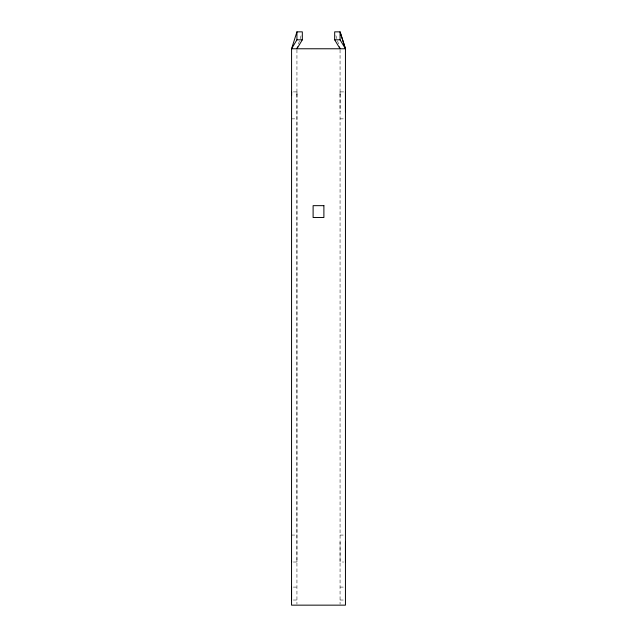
<?xml version="1.0" encoding="UTF-8"?>
<svg xmlns="http://www.w3.org/2000/svg" width="637" height="637" viewBox="0 0 637 637"><rect width="100%" height="100%" fill="white"/><g stroke="black" fill="none" stroke-linecap="round" stroke-linejoin="round"><path stroke-width="0.48" stroke-dasharray="3.19 2.39" d="M293.346 562.017L296.938 562.017L296.961 92.819L296.961 91.903L293.37 91.903M343.654 91.903L340.062 91.903L340.062 111.881M340.062 542.039L340.062 562.017L343.662 562.017M298.435 44.072L301.126 35.608M291.571 118.856L296.961 118.856M340.062 118.856L345.453 118.856M291.547 535.064L296.938 535.064M340.062 535.064L345.453 535.064M293.339 587.091L296.938 587.091M340.062 587.091L343.662 587.091M293.339 600.03L296.938 600.03M340.062 600.03L345.453 600.03M335.874 35.608L338.565 44.072M340.062 91.903L340.062 95.51M296.961 91.903L296.961 95.51M296.938 561.101L296.938 562.017M340.062 49.766L340.062 604.155M296.938 49.766L296.938 604.155"/><path stroke-width="0.96" d="M345.453 92.819L345.453 91.903L345.453 111.881M345.453 542.039L345.453 562.017M297.535 46.891L296.938 48.77L302.328 39.812L302.328 31.85L296.938 31.85L291.579 48.77L291.547 605.15L345.453 605.15L345.453 48.77L340.062 31.85L334.672 31.85L334.672 39.812L340.062 48.77L339.465 46.891M296.938 31.85L296.938 39.812L291.579 48.77L345.445 48.77L340.062 31.85L340.062 39.812L345.445 48.77M296.938 39.812L302.328 39.812M334.672 39.812L340.062 39.812M291.571 92.819L291.571 91.903L291.571 95.51M291.547 587.091L291.547 600.03M323.891 205.655L313.109 205.655L313.109 217.52L323.891 217.52L323.891 205.655M291.547 562.017L291.547 561.101L291.547 562.017"/></g></svg>
